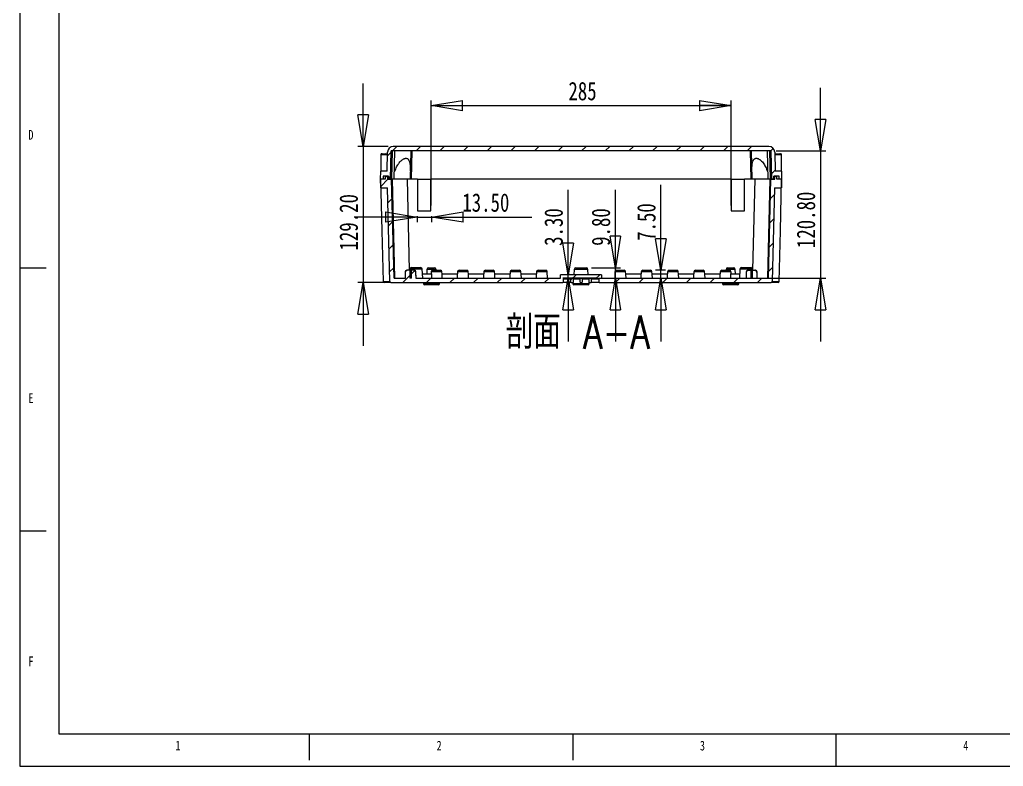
# Model space of a CAD drawing. Header units: millimetres. Extents: x 5 to 415, y 4 to 292.
# Drawn here: x 5 to 191.8, y 3.8 to 145.6 of the extents above; entities that cross this region are included whole.
import ezdxf

# ---------------------------------------------------------------- set-up
doc = ezdxf.new("R2010")
doc.units = ezdxf.units.MM
doc.styles.add('SLDTEXTSTYLE0', font='TXT', dxfattribs={"width": 0.75})
doc.styles.add('SLDTEXTSTYLE1', font='TXT', dxfattribs={"width": 0.75, "bigfont": 'bigfont'})
doc.dimstyles.new('SLDDIMSTYLE1', dxfattribs={"dimtxt": 3.5, "dimasz": 6, "dimexe": 0, "dimexo": 0.0625, "dimgap": 0.875, "dimtad": 1, "dimlfac": 5, "dimrnd": 1e-09, "dimzin": 12, "dimdsep": 46, "dimtxsty": 'SLDTEXTSTYLE0', "dimblk1": 'CLOSED', "dimblk2": 'CLOSED', "dimsah": 1, "dimcen": 0.09, "dimadec": 0, "dimazin": 3, "dimtfac": 1, "dimtofl": 0, "dimtmove": 0, "dimatfit": 3, "dimldrblk": 'CLOSED', "dimfxl": 1, "dimfrac": 2, "dimtolj": 1, "dimtzin": 12, "dimarcsym": 0})
doc.dimstyles.new('SLDDIMSTYLE2', dxfattribs={"dimtxt": 3.5, "dimasz": 6, "dimexe": 0, "dimexo": 0.0625, "dimgap": 0.875, "dimtad": 1, "dimlfac": 5, "dimrnd": 1e-09, "dimzin": 4, "dimdsep": 46, "dimtxsty": 'SLDTEXTSTYLE0', "dimblk1": 'CLOSED', "dimblk2": 'CLOSED', "dimsah": 1, "dimcen": 0.09, "dimadec": 0, "dimazin": 1, "dimtfac": 1, "dimtmove": 0, "dimatfit": 0, "dimldrblk": 'CLOSED', "dimfxl": 1, "dimfrac": 2, "dimtolj": 1, "dimtzin": 12, "dimarcsym": 0})

# ---------------------------------------------------------------- blocks, each defined once
blk = doc.blocks.new('_CLOSED')
at = {"color": 0, "linetype": 'ByBlock', "lineweight": -2}
for p, q in [((-1, 0.166667), (0, 0)), ((-1, 0.166667), (-1, -0.166667)), ((0, 0), (-1, -0.166667)), ((0, 0), (-1, 0))]:
    blk.add_line(p, q, dxfattribs=at)
blk = doc.blocks.new('*D68')
at = {"color": 7, "linetype": 'Continuous', "lineweight": 0}
for p, q in [((70.22, 121.52), (70.22, 133.52)), ((74.94, 121.52), (69.22, 121.52)), ((70.22, 121.52), (70.22, 95.68)), ((74.49, 95.68), (69.22, 95.68)), ((70.22, 95.68), (70.22, 83.68))]:
    blk.add_line(p, q, dxfattribs=at)
at = {"color": 7, "linetype": 'Continuous', "lineweight": 0, "xscale": 6, "yscale": 6}
for p, rotation in [((70.22, 121.52, 15.49), 270.0000000000004), ((70.22, 95.68, 15.49), 90.0000000000004)]:
    blk.add_blockref('_CLOSED', p, dxfattribs=dict(at, rotation=rotation))
at = {"color": 7, "linetype": 'Continuous', "lineweight": 0, "insert": (65.71, 101.78), "char_height": 3.5, "attachment_point": 1, "rotation": 90, "style": 'SLDTEXTSTYLE0'}
blk.add_mtext('129.20', dxfattribs=at)
blk = doc.blocks.new('*D69')
at = {"color": 7, "linetype": 'Continuous', "lineweight": 0}
for p, q in [((157.04, 120.68), (157.04, 132.68)), ((148.65, 120.68), (158.04, 120.68)), ((157.04, 120.68), (157.04, 96.52)), ((108.7, 96.52), (158.04, 96.52)), ((157.04, 96.52), (157.04, 84.52))]:
    blk.add_line(p, q, dxfattribs=at)
at = {"color": 7, "linetype": 'Continuous', "lineweight": 0, "xscale": 6, "yscale": 6}
for p, rotation in [((157.04, 120.68, 15.49), 270.0000000000004), ((157.04, 96.52, 15.49), 90.0000000000004)]:
    blk.add_blockref('_CLOSED', p, dxfattribs=dict(at, rotation=rotation))
at = {"color": 7, "linetype": 'Continuous', "lineweight": 0, "insert": (152.53, 102.24), "char_height": 3.5, "attachment_point": 1, "rotation": 90, "style": 'SLDTEXTSTYLE0'}
blk.add_mtext('120.80', dxfattribs=at)
blk = doc.blocks.new('*D70')
at = {"color": 7, "linetype": 'Continuous', "lineweight": 0}
for p, q in [((83.1, 110.32), (83.1, 130.29)), ((83.1, 129.29), (140.1, 129.29)), ((140.1, 110.32), (140.1, 130.29))]:
    blk.add_line(p, q, dxfattribs=at)
at = {"color": 7, "linetype": 'Continuous', "lineweight": 0, "xscale": 6, "yscale": 6, "rotation": 180.0000000000004}
blk.add_blockref('_CLOSED', (83.1, 129.29, 15.49), dxfattribs=at)
at = {"color": 7, "linetype": 'Continuous', "lineweight": 0, "xscale": 6, "yscale": 6}
blk.add_blockref('_CLOSED', (140.1, 129.29, 15.49), dxfattribs=at)
at = {"color": 7, "linetype": 'Continuous', "lineweight": 0, "insert": (109.19, 133.81), "char_height": 3.5, "attachment_point": 1, "style": 'SLDTEXTSTYLE0'}
blk.add_mtext('285', dxfattribs=at)
blk = doc.blocks.new('*D71')
at = {"color": 7, "linetype": 'Continuous', "lineweight": 0}
for p, q in [((80.48, 108.13), (68.48, 108.13)), ((80.48, 108.32), (80.48, 107.13)), ((80.48, 108.13), (83.18, 108.13)), ((83.18, 108.32), (83.18, 107.13)), ((83.18, 108.13), (102.27, 108.13))]:
    blk.add_line(p, q, dxfattribs=at)
at = {"color": 7, "linetype": 'Continuous', "lineweight": 0, "xscale": 6, "yscale": 6}
blk.add_blockref('_CLOSED', (80.48, 108.13, 15.49), dxfattribs=at)
at = {"color": 7, "linetype": 'Continuous', "lineweight": 0, "xscale": 6, "yscale": 6, "rotation": 180.0000000000004}
blk.add_blockref('_CLOSED', (83.18, 108.13, 15.49), dxfattribs=at)
at = {"color": 7, "linetype": 'Continuous', "lineweight": 0, "insert": (89.05, 112.64), "char_height": 3.5, "attachment_point": 1, "style": 'SLDTEXTSTYLE0'}
blk.add_mtext('13.50', dxfattribs=at)
blk = doc.blocks.new('*D72')
at = {"color": 7, "linetype": 'Continuous', "lineweight": 0}
for p, q in [((126.74, 98.02), (126.74, 114.25)), ((127.64, 98.02), (125.74, 98.02)), ((126.74, 96.52), (126.74, 98.02)), ((126.74, 96.52), (126.74, 84.52))]:
    blk.add_line(p, q, dxfattribs=at)
at = {"color": 7, "linetype": 'Continuous', "lineweight": 0, "xscale": 6, "yscale": 6}
for p, rotation in [((126.74, 98.02, 15.49), 270.0000000000004), ((126.74, 96.52, 15.49), 90.0000000000004)]:
    blk.add_blockref('_CLOSED', p, dxfattribs=dict(at, rotation=rotation))
at = {"color": 7, "linetype": 'Continuous', "lineweight": 0, "insert": (122.23, 103.61), "char_height": 3.5, "attachment_point": 1, "rotation": 90, "style": 'SLDTEXTSTYLE0'}
blk.add_mtext('7.50', dxfattribs=at)
blk = doc.blocks.new('*D73')
at = {"color": 7, "linetype": 'Continuous', "lineweight": 0}
for p, q in [((109.13, 97.18), (109.13, 113.3)), ((109.13, 96.52), (109.13, 97.18)), ((114.5, 96.52), (108.13, 96.52)), ((109.13, 96.52), (109.13, 84.52))]:
    blk.add_line(p, q, dxfattribs=at)
at = {"color": 7, "linetype": 'Continuous', "lineweight": 0, "xscale": 6, "yscale": 6}
for p, rotation in [((109.13, 97.18, 15.49), 270.0000000000004), ((109.13, 96.52, 15.49), 90.0000000000004)]:
    blk.add_blockref('_CLOSED', p, dxfattribs=dict(at, rotation=rotation))
at = {"color": 7, "linetype": 'Continuous', "lineweight": 0, "insert": (104.62, 102.66), "char_height": 3.5, "attachment_point": 1, "rotation": 90, "style": 'SLDTEXTSTYLE0'}
blk.add_mtext('3.30', dxfattribs=at)
blk = doc.blocks.new('*D74')
at = {"color": 7, "linetype": 'Continuous', "lineweight": 0}
for p, q in [((118.11, 98.48), (118.11, 113.3)), ((113.59, 98.48), (119.11, 98.48)), ((118.11, 96.52), (118.11, 98.48)), ((108.7, 96.52), (119.11, 96.52)), ((118.11, 96.52), (118.11, 84.52))]:
    blk.add_line(p, q, dxfattribs=at)
at = {"color": 7, "linetype": 'Continuous', "lineweight": 0, "xscale": 6, "yscale": 6}
for p, rotation in [((118.11, 98.48, 15.49), 270.0000000000004), ((118.11, 96.52, 15.49), 90.0000000000004)]:
    blk.add_blockref('_CLOSED', p, dxfattribs=dict(at, rotation=rotation))
at = {"color": 7, "linetype": 'Continuous', "lineweight": 0, "insert": (113.6, 102.66), "char_height": 3.5, "attachment_point": 1, "rotation": 90, "style": 'SLDTEXTSTYLE0'}
blk.add_mtext('9.80', dxfattribs=at)

msp = doc.modelspace()

# ---------------------------------------------------------------- hatches: boundary and pattern name
at = {"linetype": 'Continuous', "lineweight": 0}
h = msp.add_hatch(dxfattribs=at)
h.set_pattern_fill('ANSI31', style=0)
edge = h.paths.add_edge_path(flags=0)
edge.add_line((75.5477, 120.6838), (147.6453, 120.6838))
edge.add_line((147.6453, 120.6838), (147.7763, 115.3238))
edge.add_line((147.7763, 115.3238), (148.1763, 115.3238))
edge.add_line((148.1763, 115.3238), (148.1763, 115.9238))
edge.add_line((148.1763, 115.9238), (149.1763, 115.9238))
edge.add_line((149.1763, 115.9238), (149.1763, 115.3238))
edge.add_line((149.1763, 115.3238), (149.6765, 115.3238))
edge.add_line((149.6765, 115.3238), (149.6398, 116.8238))
edge.add_line((149.6398, 116.8238), (148.4398, 116.8238))
edge.add_line((148.4398, 116.8238), (148.3512, 120.4506))
edge.add_arc((147.2515, 120.4238), 1.1, 1.4, 90)
edge.add_line((147.2515, 121.5238), (75.9415, 121.5238))
edge.add_arc((75.9415, 120.4238), 1.1, 90, 178.6)
edge.add_line((74.8418, 120.4506), (74.7532, 116.8238))
edge.add_line((74.7532, 116.8238), (73.5532, 116.8238))
edge.add_line((73.5532, 116.8238), (73.5165, 115.3238))
edge.add_line((73.5165, 115.3238), (74.0167, 115.3238))
edge.add_line((74.0167, 115.3238), (74.0167, 115.9238))
edge.add_line((74.0167, 115.9238), (75.0167, 115.9238))
edge.add_line((75.0167, 115.9238), (75.0167, 115.3238))
edge.add_line((75.0167, 115.3238), (75.4167, 115.3238))
edge.add_line((75.4167, 115.3238), (75.5477, 120.6838))
h = msp.add_hatch(dxfattribs=at)
h.set_pattern_fill('ANSI31', style=0)
edge = h.paths.add_edge_path(flags=0)
edge.add_line((79.3743, 98.0238), (79.3743, 96.5238))
edge.add_line((79.3743, 96.5238), (79.0587, 96.5238))
edge.add_line((79.0587, 96.5238), (79.0587, 98.0238))
edge.add_line((79.0587, 98.0238), (78.593, 98.0238))
edge.add_spline(control_points=[(78.593, 98.0238), (78.588, 98.0238), (78.5831, 98.0237), (78.5781, 98.0235), (78.5302, 98.0217), (78.4815, 98.0108), (78.4381, 97.9906), (78.4009, 97.9734), (78.3663, 97.9487), (78.3385, 97.9186), (78.3142, 97.8924), (78.2943, 97.8613), (78.2811, 97.8282), (78.269, 97.7976), (78.262, 97.7645), (78.2611, 97.7317), (78.2611, 97.7312), (78.2611, 97.7308), (78.2611, 97.7303)], knot_values=[0.00254649, 0.00254649, 0.00254649, 0.00254649, 0.00262065, 0.00262065, 0.00262065, 0.00334523, 0.00334523, 0.00334523, 0.00396273, 0.00396273, 0.00396273, 0.00449926, 0.00449926, 0.00449926, 0.00499194, 0.00499194, 0.00499194, 0.0049986, 0.0049986, 0.0049986, 0.0049986], weights=[1, 1, 1, 1, 1, 1, 1, 1, 1, 1, 1, 1, 1, 1, 1, 1, 1, 1, 1], degree=3, periodic=0)
edge.add_spline(control_points=[(78.2611, 97.7303), (78.2588, 97.6312), (78.2565, 97.532), (78.2541, 97.4329), (78.2471, 97.1298), (78.24, 96.8268), (78.2329, 96.5238)], knot_values=[0.00859414, 0.00859414, 0.00859414, 0.00859414, 0.0100817, 0.0100817, 0.0100817, 0.01462851, 0.01462851, 0.01462851, 0.01462851], weights=[1, 1, 1, 1, 1, 1, 1], degree=3, periodic=0)
edge.add_line((78.2329, 96.5238), (76.0766, 96.5238))
edge.add_line((76.0766, 96.5238), (75.6171, 115.3238))
edge.add_line((75.6171, 115.3238), (74.8171, 115.3238))
edge.add_line((74.8171, 115.3238), (74.8025, 115.9238))
edge.add_line((74.8025, 115.9238), (74.4025, 115.9238))
edge.add_line((74.4025, 115.9238), (74.4025, 115.3238))
edge.add_line((74.4025, 115.3238), (73.5165, 115.3238))
edge.add_line((73.5165, 115.3238), (73.5566, 113.6838))
edge.add_line((73.5566, 113.6838), (74.8566, 113.6838))
edge.add_line((74.8566, 113.6838), (75.2917, 95.8789))
edge.add_arc((75.4917, 95.8838), 0.2, 181.4, 270)
edge.add_line((75.4917, 95.6838), (108.1165, 95.6838))
edge.add_arc((108.1165, 95.7438), 0.06, 270, 360)
edge.add_line((108.1765, 95.7438), (108.1765, 96.3838))
edge.add_line((108.1765, 96.3838), (109.6765, 96.3838))
edge.add_line((109.6765, 96.3838), (109.6765, 95.7438))
edge.add_arc((109.7365, 95.7438), 0.06, 180, 270)
edge.add_line((109.7365, 95.6838), (110.0765, 95.6838))
edge.add_line((110.0765, 95.6838), (110.0765, 96.3838))
edge.add_line((110.0765, 96.3838), (111.3965, 96.3838))
edge.add_line((111.3965, 96.3838), (111.3965, 95.7438))
edge.add_arc((111.4565, 95.7438), 0.06, 180, 270)
edge.add_line((111.4565, 95.6838), (111.7365, 95.6838))
edge.add_arc((111.7365, 95.7438), 0.06, 270, 360)
edge.add_line((111.7965, 95.7438), (111.7965, 96.3838))
edge.add_line((111.7965, 96.3838), (113.1165, 96.3838))
edge.add_line((113.1165, 96.3838), (113.1165, 95.6838))
edge.add_line((113.1165, 95.6838), (113.4565, 95.6838))
edge.add_arc((113.4565, 95.7438), 0.06, 270, 360)
edge.add_line((113.5165, 95.7438), (113.5165, 96.3838))
edge.add_line((113.5165, 96.3838), (115.0165, 96.3838))
edge.add_line((115.0165, 96.3838), (115.0165, 95.7438))
edge.add_arc((115.0765, 95.7438), 0.06, 180, 270)
edge.add_line((115.0765, 95.6838), (147.7013, 95.6838))
edge.add_arc((147.7013, 95.8838), 0.2, 270, 358.6)
edge.add_line((147.9013, 95.8789), (148.3364, 113.6838))
edge.add_line((148.3364, 113.6838), (149.6364, 113.6838))
edge.add_line((149.6364, 113.6838), (149.6765, 115.3238))
edge.add_line((149.6765, 115.3238), (148.7905, 115.3238))
edge.add_line((148.7905, 115.3238), (148.7905, 115.9238))
edge.add_line((148.7905, 115.9238), (148.3905, 115.9238))
edge.add_line((148.3905, 115.9238), (148.3759, 115.3238))
edge.add_line((148.3759, 115.3238), (147.5759, 115.3238))
edge.add_line((147.5759, 115.3238), (147.1164, 96.5238))
edge.add_line((147.1164, 96.5238), (144.9601, 96.5238))
edge.add_spline(control_points=[(144.9601, 96.5238), (144.953, 96.8268), (144.9459, 97.1298), (144.9389, 97.4329), (144.9365, 97.532), (144.9342, 97.6312), (144.9319, 97.7303)], knot_values=[0.00553489, 0.00553489, 0.00553489, 0.00553489, 0.0100817, 0.0100817, 0.0100817, 0.01156925, 0.01156925, 0.01156925, 0.01156925], weights=[1, 1, 1, 1, 1, 1, 1], degree=3, periodic=0)
edge.add_spline(control_points=[(144.9319, 97.7303), (144.9312, 97.7588), (144.9261, 97.7875), (144.9169, 97.8144), (144.9086, 97.8389), (144.8968, 97.8625), (144.8822, 97.8838), (144.8627, 97.9126), (144.8376, 97.9382), (144.8094, 97.9586), (144.7813, 97.979), (144.7495, 97.995), (144.7165, 98.0057), (144.6812, 98.0172), (144.6436, 98.0231), (144.6065, 98.0237), (144.6043, 98.0238), (144.6021, 98.0238), (144.6, 98.0238)], knot_values=[0.00962683, 0.00962683, 0.00962683, 0.00962683, 0.01005154, 0.01005154, 0.01005154, 0.01043555, 0.01043555, 0.01043555, 0.01095751, 0.01095751, 0.01095751, 0.01147727, 0.01147727, 0.01147727, 0.01203386, 0.01203386, 0.01203386, 0.01206593, 0.01206593, 0.01206593, 0.01206593], weights=[1, 1, 1, 1, 1, 1, 1, 1, 1, 1, 1, 1, 1, 1, 1, 1, 1, 1, 1], degree=3, periodic=0)
edge.add_line((144.6, 98.0238), (144.1343, 98.0238))
edge.add_line((144.1343, 98.0238), (144.1343, 96.5238))
edge.add_line((144.1343, 96.5238), (143.8187, 96.5238))
edge.add_line((143.8187, 96.5238), (143.8187, 98.0238))
edge.add_line((143.8187, 98.0238), (143.353, 98.0238))
edge.add_spline(control_points=[(143.353, 98.0238), (143.348, 98.0238), (143.3431, 98.0237), (143.3381, 98.0235), (143.2902, 98.0217), (143.2415, 98.0108), (143.1981, 97.9906), (143.1609, 97.9734), (143.1263, 97.9487), (143.0985, 97.9186), (143.0742, 97.8924), (143.0543, 97.8613), (143.0411, 97.8282), (143.029, 97.7976), (143.022, 97.7645), (143.0211, 97.7317), (143.0211, 97.7312), (143.0211, 97.7308), (143.0211, 97.7303)], knot_values=[0.00254649, 0.00254649, 0.00254649, 0.00254649, 0.00262065, 0.00262065, 0.00262065, 0.00334523, 0.00334523, 0.00334523, 0.00396273, 0.00396273, 0.00396273, 0.00449926, 0.00449926, 0.00449926, 0.00499194, 0.00499194, 0.00499194, 0.0049986, 0.0049986, 0.0049986, 0.0049986], weights=[1, 1, 1, 1, 1, 1, 1, 1, 1, 1, 1, 1, 1, 1, 1, 1, 1, 1, 1], degree=3, periodic=0)
edge.add_spline(control_points=[(143.0211, 97.7303), (143.0188, 97.6312), (143.0165, 97.532), (143.0141, 97.4329), (143.0071, 97.1298), (143, 96.8268), (142.9929, 96.5238)], knot_values=[0.00859414, 0.00859414, 0.00859414, 0.00859414, 0.0100817, 0.0100817, 0.0100817, 0.01462851, 0.01462851, 0.01462851, 0.01462851], weights=[1, 1, 1, 1, 1, 1, 1], degree=3, periodic=0)
edge.add_line((142.9929, 96.5238), (115.4965, 96.5238))
edge.add_line((115.4965, 96.5238), (115.4965, 97.1838))
edge.add_line((115.4965, 97.1838), (107.6965, 97.1838))
edge.add_line((107.6965, 97.1838), (107.6965, 96.5238))
edge.add_line((107.6965, 96.5238), (80.2001, 96.5238))
edge.add_spline(control_points=[(80.2001, 96.5238), (80.193, 96.8268), (80.1859, 97.1298), (80.1789, 97.4329), (80.1765, 97.532), (80.1742, 97.6312), (80.1719, 97.7303)], knot_values=[0.00553489, 0.00553489, 0.00553489, 0.00553489, 0.0100817, 0.0100817, 0.0100817, 0.01156925, 0.01156925, 0.01156925, 0.01156925], weights=[1, 1, 1, 1, 1, 1, 1], degree=3, periodic=0)
edge.add_spline(control_points=[(80.1719, 97.7303), (80.1712, 97.7588), (80.1661, 97.7875), (80.1569, 97.8144), (80.1486, 97.8389), (80.1368, 97.8625), (80.1222, 97.8838), (80.1027, 97.9126), (80.0776, 97.9382), (80.0494, 97.9586), (80.0213, 97.979), (79.9895, 97.995), (79.9565, 98.0057), (79.9212, 98.0172), (79.8836, 98.0231), (79.8465, 98.0237), (79.8443, 98.0238), (79.8421, 98.0238), (79.84, 98.0238)], knot_values=[0.00962683, 0.00962683, 0.00962683, 0.00962683, 0.01005154, 0.01005154, 0.01005154, 0.01043555, 0.01043555, 0.01043555, 0.01095751, 0.01095751, 0.01095751, 0.01147727, 0.01147727, 0.01147727, 0.01203386, 0.01203386, 0.01203386, 0.01206593, 0.01206593, 0.01206593, 0.01206593], weights=[1, 1, 1, 1, 1, 1, 1, 1, 1, 1, 1, 1, 1, 1, 1, 1, 1, 1, 1], degree=3, periodic=0)
edge.add_line((79.84, 98.0238), (79.3743, 98.0238))

# ---------------------------------------------------------------- linework, layer by layer
at = {"color": 7, "linetype": 'Continuous', "lineweight": 0}
for p, q in [((5, 290.8068), (5, 3.8068)), ((12.4509, 287), (12.4509, 10)), ((5, 98.5), (10, 98.5)), ((10, 48.5), (5, 48.5)), ((12.4509, 10), (284.9291, 10)), ((60, 5), (60, 10)), ((110, 10), (110, 5)), ((160, 3.8068), (160, 10)), ((5, 3.8068), (415, 3.8068))]:
    msp.add_line(p, q, dxfattribs=at)
at = {"color": 7, "linetype": 'Continuous', "lineweight": 15}
for p, q in [((147.2515, 121.5238), (75.9415, 121.5238)), ((73.5532, 119.9638), (73.5532, 116.8238)), ((74.7532, 116.8238), (74.8418, 120.4506)), ((75.4167, 115.3238), (75.5477, 120.6838)), ((147.6453, 120.6838), (75.5477, 120.6838)), ((75.7476, 120.6838), (75.6166, 115.3238)), ((76.1174, 115.3238), (76.2484, 120.6838)), ((79.2475, 120.6838), (79.1165, 115.3238)), ((79.4474, 120.6838), (79.3164, 115.3238)), ((143.8766, 115.3238), (143.7456, 120.6838)), ((144.0765, 115.3238), (143.9455, 120.6838)), ((146.9446, 120.6838), (147.0756, 115.3238)), ((147.5763, 115.3238), (147.4454, 120.6838)), ((147.6453, 120.6838), (147.7763, 115.3238)), ((148.3512, 120.4506), (148.4398, 116.8238)), ((149.6398, 116.8238), (149.6398, 119.9638)), ((73.5165, 115.3238), (73.5532, 116.8238)), ((74.7532, 116.8238), (73.5532, 116.8238)), ((74.0167, 115.9238), (74.0167, 115.3238)), ((75.0167, 115.9238), (74.0167, 115.9238)), ((74.4025, 115.9238), (74.4025, 115.3238)), ((74.4025, 115.9238), (74.8025, 115.9238)), ((74.8025, 115.9238), (74.8171, 115.3238)), ((75.0167, 115.9238), (75.0167, 115.3238)), ((149.1763, 115.9238), (148.1763, 115.9238)), ((148.1763, 115.3238), (148.1763, 115.9238)), ((148.3759, 115.3238), (148.3905, 115.9238)), ((148.3905, 115.9238), (148.7905, 115.9238)), ((149.6398, 116.8238), (148.4398, 116.8238)), ((148.7905, 115.3238), (148.7905, 115.9238)), ((149.1763, 115.3238), (149.1763, 115.9238)), ((149.6398, 116.8238), (149.6765, 115.3238)), ((73.5566, 113.6838), (73.5165, 115.3238)), ((74.4025, 115.3238), (73.5165, 115.3238)), ((74.0167, 115.3238), (73.5165, 115.3238)), ((74.8171, 115.3238), (75.6171, 115.3238)), ((75.4167, 115.3238), (75.0167, 115.3238)), ((76.0766, 96.5238), (75.6171, 115.3238)), ((76.1174, 115.3238), (75.6171, 115.3238)), ((79.1165, 115.3238), (76.1174, 115.3238)), ((78.5565, 115.3238), (78.9793, 98.0238)), ((80.5565, 115.3238), (79.1165, 115.3238)), ((80.5565, 115.3238), (80.5565, 109.3238)), ((80.5565, 115.3238), (83.0965, 115.3238)), ((83.0965, 109.3238), (83.0965, 115.3238)), ((140.0965, 115.3238), (83.0965, 115.3238)), ((140.0965, 115.3238), (140.0965, 109.3238)), ((140.0965, 115.3238), (142.6365, 115.3238)), ((142.6365, 109.3238), (142.6365, 115.3238)), ((144.0765, 115.3238), (142.6365, 115.3238)), ((147.0756, 115.3238), (144.0765, 115.3238)), ((144.2137, 98.0238), (144.6365, 115.3238)), ((147.5759, 115.3238), (147.0756, 115.3238)), ((147.5759, 115.3238), (147.1164, 96.5238)), ((147.5759, 115.3238), (148.3759, 115.3238)), ((148.1763, 115.3238), (147.7763, 115.3238)), ((149.6765, 115.3238), (148.7905, 115.3238)), ((149.6765, 115.3238), (149.1763, 115.3238)), ((149.6765, 115.3238), (149.6364, 113.6838)), ((73.5566, 113.6838), (74.8566, 113.6838)), ((75.2917, 95.8789), (74.8566, 113.6838)), ((148.3364, 113.6838), (147.9013, 95.8789)), ((148.3364, 113.6838), (149.6364, 113.6838)), ((80.5565, 109.3238), (83.0965, 109.3238)), ((140.0965, 109.3238), (142.6365, 109.3238)), ((78.1928, 97.7303), (78.1665, 96.5238)), ((78.4928, 98.0238), (78.593, 98.0238)), ((79.0587, 98.0238), (78.593, 98.0238)), ((79.0668, 98.2447), (79.0514, 98.0238)), ((79.0587, 98.0238), (79.0587, 96.5238)), ((79.3743, 98.0238), (79.0587, 98.0238)), ((79.3661, 98.5238), (81.1269, 98.5238)), ((79.84, 98.0238), (79.3743, 98.0238)), ((79.3743, 96.5238), (79.3743, 98.0238)), ((79.8526, 98.0238), (79.9402, 98.0238)), ((80.2665, 96.5238), (80.2402, 97.7303)), ((81.5465, 96.5238), (81.4262, 98.2447)), ((81.4906, 97.3238), (83.2445, 97.3238)), ((82.3166, 98.1963), (82.28, 97.3238)), ((82.6163, 98.4838), (83.7767, 98.4838)), ((83.1328, 97.7303), (83.124, 97.3238)), ((83.2275, 96.5238), (83.2445, 97.3238)), ((83.4328, 98.0238), (84.8802, 98.0238)), ((84.0836, 98.0238), (84.0764, 98.1963)), ((85.1695, 97.3238), (88.1435, 97.3238)), ((85.189, 97.3238), (85.1802, 97.7303)), ((88.1328, 97.7303), (88.124, 97.3238)), ((88.4328, 98.0238), (89.8802, 98.0238)), ((90.1695, 97.3238), (93.1435, 97.3238)), ((90.189, 97.3238), (90.1802, 97.7303)), ((93.1328, 97.7303), (93.124, 97.3238)), ((93.4328, 98.0238), (94.8802, 98.0238)), ((95.1695, 97.3238), (98.1435, 97.3238)), ((95.189, 97.3238), (95.1802, 97.7303)), ((98.1328, 97.7303), (98.124, 97.3238)), ((98.4328, 98.0238), (99.8802, 98.0238)), ((100.1695, 97.3238), (103.1435, 97.3238)), ((100.189, 97.3238), (100.1802, 97.7303)), ((103.1328, 97.7303), (103.124, 97.3238)), ((103.4328, 98.0238), (104.8802, 98.0238)), ((105.2065, 96.5238), (105.1802, 97.7303)), ((107.6965, 96.5238), (107.6965, 97.1838)), ((115.4965, 97.1838), (107.6965, 97.1838)), ((110.2997, 98.1995), (110.2465, 97.1838)), ((110.5993, 98.4838), (112.5937, 98.4838)), ((112.9465, 97.1838), (112.8933, 98.1995)), ((115.4965, 97.1838), (115.4965, 96.5238)), ((118.0128, 97.7303), (117.9865, 96.5238)), ((118.3128, 98.0238), (119.7602, 98.0238)), ((120.0495, 97.3238), (123.0235, 97.3238)), ((120.069, 97.3238), (120.0602, 97.7303)), ((123.0128, 97.7303), (123.004, 97.3238)), ((123.3128, 98.0238), (124.7602, 98.0238)), ((125.0495, 97.3238), (128.0235, 97.3238)), ((125.069, 97.3238), (125.0602, 97.7303)), ((128.0128, 97.7303), (128.004, 97.3238)), ((128.3128, 98.0238), (129.7602, 98.0238)), ((130.0495, 97.3238), (133.0235, 97.3238)), ((130.069, 97.3238), (130.0602, 97.7303)), ((133.0128, 97.7303), (133.004, 97.3238)), ((133.3128, 98.0238), (134.7602, 98.0238)), ((135.0495, 97.3238), (138.0235, 97.3238)), ((135.069, 97.3238), (135.0602, 97.7303)), ((138.0128, 97.7303), (138.004, 97.3238)), ((138.3128, 98.0238), (139.7602, 98.0238)), ((139.1166, 98.1963), (139.1094, 98.0238)), ((139.4163, 98.4838), (140.5767, 98.4838)), ((139.9485, 97.3238), (139.9655, 96.5238)), ((139.9485, 97.3238), (141.7024, 97.3238)), ((140.069, 97.3238), (140.0602, 97.7303)), ((140.913, 97.3238), (140.8764, 98.1963)), ((141.7668, 98.2447), (141.6465, 96.5238)), ((142.0661, 98.5238), (143.8269, 98.5238)), ((142.9528, 97.7303), (142.9265, 96.5238)), ((143.2528, 98.0238), (143.3436, 98.0238)), ((143.353, 98.0238), (143.8187, 98.0238)), ((143.8187, 98.0238), (143.8187, 96.5238)), ((144.1343, 98.0238), (143.8187, 98.0238)), ((144.1416, 98.0238), (144.1262, 98.2447)), ((144.1343, 96.5238), (144.1343, 98.0238)), ((144.1343, 98.0238), (144.6, 98.0238)), ((144.612, 98.0238), (144.7002, 98.0238)), ((145.0265, 96.5238), (145.0002, 97.7303)), ((75.4917, 95.6838), (108.1165, 95.6838)), ((76.0766, 96.5238), (78.2329, 96.5238)), ((79.3743, 96.5238), (79.0587, 96.5238)), ((80.2001, 96.5238), (107.6965, 96.5238)), ((81.6765, 95.6838), (81.6765, 95.4838)), ((84.5165, 95.2838), (81.8765, 95.2838)), ((84.7165, 95.4838), (84.7165, 95.6838)), ((109.7365, 95.6838), (108.1165, 95.6838)), ((108.1765, 96.3838), (109.6765, 96.3838)), ((108.1765, 96.3838), (108.1765, 95.7438)), ((108.1765, 95.7438), (109.6765, 95.7438)), ((109.6765, 95.7438), (109.6765, 96.3838)), ((109.7365, 95.6838), (110.0765, 95.6838)), ((110.0465, 95.6838), (110.0465, 95.4838)), ((110.0765, 96.3838), (111.3965, 96.3838)), ((110.0765, 96.3838), (110.0765, 95.6838)), ((112.9465, 95.2838), (110.2465, 95.2838)), ((111.3965, 95.7438), (111.3965, 96.3838)), ((111.4565, 95.6838), (111.7365, 95.6838)), ((111.7965, 96.3838), (113.1165, 96.3838)), ((111.7965, 96.3838), (111.7965, 95.7438)), ((113.1165, 95.6838), (113.1165, 96.3838)), ((113.1165, 95.6838), (113.4565, 95.6838)), ((113.1465, 95.4838), (113.1465, 95.6838)), ((115.0765, 95.6838), (113.4565, 95.6838)), ((113.5165, 96.3838), (115.0165, 96.3838)), ((113.5165, 96.3838), (113.5165, 95.7438)), ((113.5165, 95.7438), (115.0165, 95.7438)), ((115.0165, 95.7438), (115.0165, 96.3838)), ((115.0765, 95.6838), (147.7013, 95.6838)), ((115.4965, 96.5238), (142.9929, 96.5238)), ((138.4765, 95.6838), (138.4765, 95.4838)), ((141.3165, 95.2838), (138.6765, 95.2838)), ((141.5165, 95.4838), (141.5165, 95.6838)), ((143.8187, 96.5238), (144.1343, 96.5238)), ((144.9601, 96.5238), (147.1164, 96.5238))]:
    msp.add_line(p, q, dxfattribs=at)
at = {"color": 8, "linetype": 'Continuous', "lineweight": 15}
for p, q in [((76.2168, 96.5238), (75.7573, 115.3238)), ((147.4357, 115.3238), (146.9762, 96.5238)), ((78.2509, 97.7303), (78.1928, 97.7303)), ((81.4262, 98.2447), (79.0668, 98.2447)), ((80.2402, 97.7303), (80.1904, 97.7303)), ((84.0764, 98.1963), (82.3166, 98.1963)), ((85.1802, 97.7303), (83.1328, 97.7303)), ((90.1802, 97.7303), (88.1328, 97.7303)), ((95.1802, 97.7303), (93.1328, 97.7303)), ((100.1802, 97.7303), (98.1328, 97.7303)), ((105.1802, 97.7303), (103.1328, 97.7303)), ((112.8933, 98.1995), (110.2997, 98.1995)), ((120.0602, 97.7303), (118.0128, 97.7303)), ((125.0602, 97.7303), (123.0128, 97.7303)), ((130.0602, 97.7303), (128.0128, 97.7303)), ((135.0602, 97.7303), (133.0128, 97.7303)), ((140.0602, 97.7303), (138.0128, 97.7303)), ((140.8764, 98.1963), (139.1166, 98.1963)), ((144.1262, 98.2447), (141.7668, 98.2447)), ((143.0175, 97.7303), (142.9528, 97.7303)), ((145.0002, 97.7303), (144.9425, 97.7303)), ((81.6765, 95.4838), (84.7165, 95.4838)), ((110.0465, 95.4838), (113.1465, 95.4838)), ((138.4765, 95.4838), (141.5165, 95.4838))]:
    msp.add_line(p, q, dxfattribs=at)
at = {"color": 7, "linetype": 'Continuous', "lineweight": 15, "flags": 128}
for points in [[(73.5165, 115.3238), (73.7555, 105.543), (73.9917, 95.8788)], [(149.2013, 95.8788), (149.4375, 105.543), (149.6765, 115.3238)], [(78.2329, 96.5238), (78.2541, 97.4329), (78.2611, 97.7303)], [(80.1719, 97.7303), (80.1789, 97.4329), (80.2001, 96.5238)], [(85.1695, 97.3238), (85.1717, 97.2252), (85.1873, 96.5238)], [(88.1257, 96.5238), (88.1413, 97.2265), (88.1435, 97.3238)], [(90.1695, 97.3238), (90.1717, 97.2252), (90.1873, 96.5238)], [(93.1257, 96.5238), (93.1413, 97.2263), (93.1435, 97.3238)], [(95.1695, 97.3238), (95.1717, 97.2255), (95.1873, 96.5238)], [(98.1257, 96.5238), (98.1413, 97.2253), (98.1435, 97.3238)], [(100.1695, 97.3238), (100.1717, 97.2248), (100.1873, 96.5238)], [(103.1257, 96.5238), (103.1413, 97.2256), (103.1435, 97.3238)], [(120.0495, 97.3238), (120.0517, 97.2256), (120.0673, 96.5238)], [(123.0057, 96.5238), (123.0213, 97.2248), (123.0235, 97.3238)], [(125.0495, 97.3238), (125.0517, 97.2253), (125.0673, 96.5238)], [(128.0057, 96.5238), (128.0213, 97.2255), (128.0235, 97.3238)], [(130.0495, 97.3238), (130.0517, 97.2263), (130.0673, 96.5238)], [(133.0057, 96.5238), (133.0213, 97.2252), (133.0235, 97.3238)], [(135.0495, 97.3238), (135.0516, 97.2265), (135.0673, 96.5238)], [(138.0057, 96.5238), (138.0213, 97.2252), (138.0235, 97.3238)], [(142.9929, 96.5238), (143.0141, 97.4329), (143.0211, 97.7303)], [(144.9319, 97.7303), (144.9389, 97.4329), (144.9601, 96.5238)]]:
    msp.add_lwpolyline(points, dxfattribs=at)
at = {"color": 7, "linetype": 'Continuous', "lineweight": 15}
for centre, radius, start, end in [((75.9415, 120.4238), 1.1, 90, 178.6), ((147.2515, 120.4238), 1.1, 1.4, 90), ((73.7532, 119.9638), 0.2, 89.999926, 179.999968), ((73.9594, 119.9711), 0.1928, 92.357994, 182.178668), ((74.5509, 119.9888), 0.1785, 101.421683, 188.049698), ((148.6421, 119.9888), 0.1785, 351.950302, 78.578317), ((149.2336, 119.9711), 0.1928, 357.821332, 87.642006), ((149.4398, 119.9638), 0.2, 0.000032, 90.000074), ((78.4928, 97.7238), 0.3, 90, 178.75), ((79.3661, 98.2238), 0.3, 90, 176), ((79.9402, 97.7238), 0.3, 1.25, 90), ((81.1269, 98.2238), 0.3, 4, 90), ((82.6163, 98.1838), 0.3, 90, 177.6), ((83.4328, 97.7238), 0.3, 90, 178.75), ((83.7767, 98.1838), 0.3, 2.4, 90), ((84.8802, 97.7238), 0.3, 1.25, 90), ((88.4328, 97.7238), 0.3, 90, 178.75), ((89.8802, 97.7238), 0.3, 1.25, 90), ((93.4328, 97.7238), 0.3, 90, 178.75), ((94.8802, 97.7238), 0.3, 1.25, 90), ((98.4328, 97.7238), 0.3, 90, 178.75), ((99.8802, 97.7238), 0.3, 1.25, 90), ((103.4328, 97.7238), 0.3, 90, 178.75), ((104.8802, 97.7238), 0.3, 1.25, 90), ((110.5993, 98.1838), 0.3, 90, 177), ((112.5937, 98.1838), 0.3, 3, 90), ((118.3128, 97.7238), 0.3, 90, 178.75), ((119.7602, 97.7238), 0.3, 1.25, 90), ((123.3128, 97.7238), 0.3, 90, 178.75), ((124.7602, 97.7238), 0.3, 1.25, 90), ((128.3128, 97.7238), 0.3, 90, 178.75), ((129.7602, 97.7238), 0.3, 1.25, 90), ((133.3128, 97.7238), 0.3, 90, 178.75), ((134.7602, 97.7238), 0.3, 1.25, 90), ((138.3128, 97.7238), 0.3, 90, 178.75), ((139.4163, 98.1838), 0.3, 90, 177.6), ((139.7602, 97.7238), 0.3, 1.25, 90), ((140.5767, 98.1838), 0.3, 2.4, 90), ((142.0661, 98.2238), 0.3, 90, 176), ((143.2528, 97.7238), 0.3, 90, 178.75), ((143.8269, 98.2238), 0.3, 4, 90), ((144.7002, 97.7238), 0.3, 1.25, 90), ((74.1917, 95.8838), 0.2, 181.508052, 270.000966), ((75.4917, 95.8838), 0.2, 181.4, 270), ((81.8765, 95.4838), 0.2, 180, 270), ((84.5165, 95.4838), 0.2, 270, 0), ((108.1165, 95.7438), 0.06, 270, 0), ((109.7365, 95.7438), 0.06, 180, 270), ((110.2465, 95.4838), 0.2, 180, 270), ((111.4565, 95.7438), 0.06, 180, 270), ((111.7365, 95.7438), 0.06, 270, 0), ((112.9465, 95.4838), 0.2, 270, 0), ((113.4565, 95.7438), 0.06, 270, 0), ((115.0765, 95.7438), 0.06, 180, 270), ((138.6765, 95.4838), 0.2, 180, 270), ((141.3165, 95.4838), 0.2, 270, 0), ((147.7013, 95.8838), 0.2, 270, 358.6), ((149.0013, 95.8838), 0.2, 270.000007, 358.804981)]:
    msp.add_arc(centre, radius, start, end, dxfattribs=at)
for points, knots in [([(73.7667, 119.9638), (73.7314, 119.9638), (73.7005, 119.9638), (73.6472, 119.9638), (73.6248, 119.9638), (73.5712, 119.9638), (73.5532, 119.9638), (73.5532, 119.9638)], [0, 0, 0, 0, 0.25, 0.25, 0.5, 0.5, 1, 1, 1, 1]), ([(73.7532, 120.1638), (73.7532, 120.1638), (73.7702, 120.1638), (73.8363, 120.1638), (73.8854, 120.1638), (73.9514, 120.1638)], [0, 0, 0, 0, 0.5, 0.5, 1, 1, 1, 1]), ([(74.3741, 119.9638), (74.309, 119.9638), (74.2474, 119.9638), (74.1309, 119.9638), (74.0759, 119.9638), (73.9234, 119.9638), (73.8372, 119.9638), (73.7667, 119.9638)], [0, 0, 0, 0, 0.25, 0.25, 0.5, 0.5, 1, 1, 1, 1]), ([(74.5155, 120.1638), (74.5814, 120.1638), (74.6806, 120.1638), (74.796, 120.1638), (74.8348, 120.1638)], [0, 0, 0, 0, 0.66388744, 1, 1, 1, 1]), ([(148.3582, 120.1638), (148.397, 120.1638), (148.5124, 120.1638), (148.6116, 120.1638), (148.6775, 120.1638)], [0, 0, 0, 0, 0.33610654, 1, 1, 1, 1]), ([(149.4263, 119.9638), (149.3911, 119.9638), (149.3518, 119.9638), (149.2651, 119.9638), (149.2177, 119.9638), (149.0649, 119.9638), (148.9491, 119.9638), (148.8189, 119.9638)], [0, 0, 0, 0, 0.25, 0.25, 0.5, 0.5, 1, 1, 1, 1]), ([(149.2416, 120.1638), (149.3076, 120.1638), (149.3567, 120.1638), (149.4228, 120.1638), (149.4398, 120.1638), (149.4398, 120.1638)], [0, 0, 0, 0, 0.5, 0.5, 1, 1, 1, 1]), ([(149.6398, 119.9638), (149.6398, 119.9638), (149.6353, 119.9638), (149.6172, 119.9638), (149.6036, 119.9638), (149.5498, 119.9638), (149.4968, 119.9638), (149.4263, 119.9638)], [0, 0, 0, 0, 0.25, 0.25, 0.5, 0.5, 1, 1, 1, 1]), ([(76.2327, 116.8238), (76.3336, 117.1061), (76.4469, 117.3822), (76.6446, 117.7821), (76.7152, 117.913), (76.83, 118.1048), (76.8697, 118.1679), (76.9526, 118.2925), (76.9958, 118.3537), (77.1292, 118.5322), (77.2241, 118.6448), (77.3775, 118.8013), (77.4302, 118.8512), (77.5375, 118.944), (77.5922, 118.9873), (77.704, 119.067), (77.761, 119.1033), (77.8775, 119.1678), (77.9364, 119.1958), (78.0525, 119.2408), (78.1101, 119.2582), (78.1955, 119.2759), (78.2239, 119.2804), (78.2793, 119.2865), (78.3064, 119.288), (78.386, 119.2882), (78.4367, 119.2826), (78.5093, 119.2655), (78.5331, 119.2582), (78.5787, 119.2412), (78.6006, 119.2313), (78.6638, 119.1979), (78.7027, 119.1705), (78.7745, 119.1064), (78.8073, 119.0698), (78.8955, 118.9501), (78.9422, 118.8564), (79.0182, 118.6475), (79.0467, 118.5353), (79.0915, 118.2992), (79.1079, 118.1752), (79.1324, 117.9181), (79.1405, 117.786), (79.1565, 117.3838), (79.1566, 117.1067), (79.1521, 116.8238)], [0, 0, 0, 0, 0.125, 0.125, 0.1875, 0.1875, 0.21875, 0.21875, 0.25, 0.25, 0.3125, 0.3125, 0.34375, 0.34375, 0.375, 0.375, 0.40625, 0.40625, 0.4375, 0.4375, 0.46875, 0.46875, 0.484375, 0.484375, 0.5, 0.5, 0.53125, 0.53125, 0.546875, 0.546875, 0.5625, 0.5625, 0.59375, 0.59375, 0.625, 0.625, 0.6875, 0.6875, 0.75, 0.75, 0.8125, 0.8125, 0.875, 0.875, 1, 1, 1, 1]), ([(144.0409, 116.8238), (144.0364, 117.1061), (144.0365, 117.3822), (144.0523, 117.7821), (144.0603, 117.913), (144.0783, 118.1048), (144.0854, 118.1679), (144.1022, 118.2925), (144.1119, 118.3537), (144.1456, 118.5322), (144.174, 118.6448), (144.2307, 118.8013), (144.2519, 118.8512), (144.2991, 118.944), (144.3252, 118.9873), (144.3834, 119.067), (144.4154, 119.1033), (144.4868, 119.1678), (144.526, 119.1958), (144.6098, 119.2408), (144.6547, 119.2582), (144.7272, 119.2759), (144.7523, 119.2804), (144.8033, 119.2865), (144.8293, 119.288), (144.9087, 119.2882), (144.9636, 119.2826), (145.0487, 119.2655), (145.0777, 119.2582), (145.1356, 119.2412), (145.1647, 119.2313), (145.2519, 119.1979), (145.3101, 119.1705), (145.4268, 119.1064), (145.4847, 119.0698), (145.6536, 118.9501), (145.7613, 118.8564), (145.9665, 118.6475), (146.0612, 118.5353), (146.2383, 118.2992), (146.3206, 118.1752), (146.475, 117.9181), (146.5464, 117.786), (146.7455, 117.3838), (146.8592, 117.1067), (146.9603, 116.8238)], [0, 0, 0, 0, 0.125, 0.125, 0.1875, 0.1875, 0.21875, 0.21875, 0.25, 0.25, 0.3125, 0.3125, 0.34375, 0.34375, 0.375, 0.375, 0.40625, 0.40625, 0.4375, 0.4375, 0.46875, 0.46875, 0.484375, 0.484375, 0.5, 0.5, 0.53125, 0.53125, 0.546875, 0.546875, 0.5625, 0.5625, 0.59375, 0.59375, 0.625, 0.625, 0.6875, 0.6875, 0.75, 0.75, 0.8125, 0.8125, 0.875, 0.875, 1, 1, 1, 1]), ([(78.593, 98.0238), (78.5519, 98.0238), (78.5113, 98.0175), (78.4534, 97.9979), (78.4343, 97.9895), (78.3985, 97.9696), (78.3817, 97.9581), (78.3505, 97.9318), (78.3359, 97.9169), (78.3105, 97.8847), (78.2996, 97.8675), (78.2814, 97.8307), (78.2742, 97.8111), (78.2643, 97.7714), (78.2616, 97.751), (78.2611, 97.7303)], [0, 0, 0, 0, 0.25, 0.25, 0.375, 0.375, 0.5, 0.5, 0.625, 0.625, 0.75, 0.75, 0.875, 0.875, 1, 1, 1, 1]), ([(80.1719, 97.7303), (80.1714, 97.7509), (80.1687, 97.7712), (80.1589, 97.811), (80.1517, 97.8306), (80.1335, 97.8675), (80.1223, 97.8851), (80.0969, 97.9171), (80.0827, 97.9316), (80.0514, 97.958), (80.0343, 97.9697), (79.9987, 97.9895), (79.9801, 97.9977), (79.9216, 98.0176), (79.881, 98.0238), (79.84, 98.0238)], [0, 0, 0, 0, 0.125, 0.125, 0.25, 0.25, 0.375, 0.375, 0.5, 0.5, 0.625, 0.625, 0.75, 0.75, 1, 1, 1, 1]), ([(143.353, 98.0238), (143.3119, 98.0238), (143.2713, 98.0175), (143.2134, 97.9979), (143.1943, 97.9895), (143.1585, 97.9696), (143.1417, 97.9581), (143.1105, 97.9318), (143.0959, 97.9169), (143.0705, 97.8847), (143.0596, 97.8675), (143.0414, 97.8307), (143.0342, 97.8111), (143.0243, 97.7714), (143.0216, 97.751), (143.0211, 97.7303)], [0, 0, 0, 0, 0.25, 0.25, 0.375, 0.375, 0.5, 0.5, 0.625, 0.625, 0.75, 0.75, 0.875, 0.875, 1, 1, 1, 1]), ([(144.9319, 97.7303), (144.9314, 97.7509), (144.9287, 97.7712), (144.9189, 97.811), (144.9117, 97.8306), (144.8935, 97.8675), (144.8823, 97.8851), (144.8569, 97.9171), (144.8427, 97.9316), (144.8114, 97.958), (144.7943, 97.9697), (144.7587, 97.9895), (144.7401, 97.9977), (144.6816, 98.0176), (144.641, 98.0238), (144.6, 98.0238)], [0, 0, 0, 0, 0.125, 0.125, 0.25, 0.25, 0.375, 0.375, 0.5, 0.5, 0.625, 0.625, 0.75, 0.75, 1, 1, 1, 1]), ([(75.4917, 95.6838), (75.3966, 95.6838), (75.305, 95.6838), (75.1285, 95.6838), (75.0451, 95.6838), (74.8879, 95.6838), (74.814, 95.6838), (74.7106, 95.6838), (74.6772, 95.6838), (74.6137, 95.6838), (74.5836, 95.6838), (74.498, 95.6838), (74.4472, 95.6838), (74.3806, 95.6838), (74.36, 95.6838), (74.3221, 95.6838), (74.3048, 95.6838), (74.2281, 95.6838), (74.1952, 95.6838), (74.1919, 95.6838)], [0, 0, 0, 0, 0.125, 0.125, 0.25, 0.25, 0.375, 0.375, 0.4375, 0.4375, 0.5, 0.5, 0.625, 0.625, 0.6875, 0.6875, 0.75, 0.75, 1, 1, 1, 1]), ([(148.9932, 95.6838), (148.9769, 95.6838), (148.9429, 95.6838), (148.6009, 95.6838), (148.1567, 95.6838), (147.8224, 95.6838), (147.7013, 95.6838)], [0, 0, 0, 0, 0.26533753, 0.55147642, 0.83751362, 1, 1, 1, 1])]:
    msp.add_open_spline(points, degree=3, knots=knots, dxfattribs=at)
for points in [[(73.9514, 120.1638), (74.0175, 120.1638), (74.1784, 120.1638), (74.3935, 120.1638), (74.5155, 120.1638)], [(74.8299, 119.9638), (74.6655, 119.9638), (74.5127, 119.9638), (74.3741, 119.9638)], [(148.8189, 119.9638), (148.6803, 119.9638), (148.5275, 119.9638), (148.3631, 119.9638)], [(148.6775, 120.1638), (148.7995, 120.1638), (149.0146, 120.1638), (149.1755, 120.1638), (149.2416, 120.1638)]]:
    msp.add_open_spline(points, degree=3, dxfattribs=at)
at = {"color": 8, "linetype": 'Continuous', "lineweight": 15}
for points, knots in [([(73.9947, 95.8789), (73.9937, 95.8789), (73.9829, 95.8789), (74.0245, 95.8789), (74.1217, 95.8789), (74.2898, 95.8789), (74.5112, 95.8789), (74.7868, 95.8789), (75.0531, 95.8789), (75.2309, 95.8789), (75.2917, 95.8789)], [0, 0, 0, 0, 0.01499419, 0.16361825, 0.31653285, 0.46538931, 0.6185767, 0.76731349, 0.92038702, 1, 1, 1, 1]), ([(147.9013, 95.8789), (147.9913, 95.8789), (148.1941, 95.8789), (148.4779, 95.8789), (148.7387, 95.8789), (148.9495, 95.8789), (149.0985, 95.8789), (149.1878, 95.8789), (149.1941, 95.8789), (149.197, 95.8789)], [0, 0, 0, 0, 0.11844811, 0.26693629, 0.41973334, 0.56827471, 0.72110856, 0.86971578, 1, 1, 1, 1])]:
    msp.add_open_spline(points, degree=3, knots=knots, dxfattribs=at)

# ---------------------------------------------------------------- texts
at = {"color": 7, "linetype": 'Continuous', "lineweight": 0}
for s, insert, char_height, attachment_point, style in [('D', (6.6667, 124.668), 1.8521, 1, 'SLDTEXTSTYLE0'), ('剖面 A-A', (110.9571, 89.4594), 6.35, 2, 'SLDTEXTSTYLE1'), ('E', (6.6667, 74.668), 1.8521, 1, 'SLDTEXTSTYLE0'), ('F', (6.6667, 24.668), 1.8521, 1, 'SLDTEXTSTYLE0'), ('1', (34.5833, 8.668), 1.8521, 1, 'SLDTEXTSTYLE0'), ('2', (84.1667, 8.668), 1.8521, 1, 'SLDTEXTSTYLE0'), ('3', (134.1667, 8.668), 1.8521, 1, 'SLDTEXTSTYLE0'), ('4', (184.1667, 8.668), 1.8521, 1, 'SLDTEXTSTYLE0')]:
    msp.add_mtext(s, dxfattribs=dict(at, insert=insert, char_height=char_height, attachment_point=attachment_point, style=style))

# ---------------------------------------------------------------- dimensions: what is measured, and where the dimension line sits
for base, p1, p2, picture, middle in [((70.2196, 95.6838), (75.9415, 121.5238), (75.4917, 95.6838), '*D68', (70.2196, 108.8889)), ((157.0377, 96.5238), (147.6453, 120.6838), (107.6965, 96.5238), '*D69', (157.0377, 109.3499)), ((126.7376, 98.0238), (115.4965, 96.5238), (128.6365, 98.0238), '*D72', (126.7376, 108.1322)), ((109.1296, 97.1838), (115.4965, 96.5238), (107.6965, 97.1838), '*D73', (109.1296, 107.1841)), ((118.107, 98.4838), (107.6965, 96.5238), (112.5937, 98.4838), '*D74', (118.107, 107.1841))]:
    dim = msp.add_linear_dim(base=base, p1=p1, p2=p2, angle=90, dimstyle='SLDDIMSTYLE2', dxfattribs=at)
    dim.commit()
    dim.dimension.update_dxf_attribs({"geometry": picture, "text_midpoint": middle, "dimtype": 160})
for base, p1, p2, dimstyle, picture, middle in [((140.0965, 129.2938), (83.0965, 109.3238), (140.0965, 109.3238), 'SLDDIMSTYLE1', '*D70', (113.0667, 129.2938)), ((83.1769, 108.1322), (80.4761, 109.3238), (83.1769, 109.3238), 'SLDDIMSTYLE2', '*D71', (94.8618, 108.1322))]:
    dim = msp.add_linear_dim(base=base, p1=p1, p2=p2, dimstyle=dimstyle, dxfattribs=at)
    dim.commit()
    dim.dimension.update_dxf_attribs({"geometry": picture, "text_midpoint": middle, "dimtype": 160})

doc.saveas('drawing.dxf')
